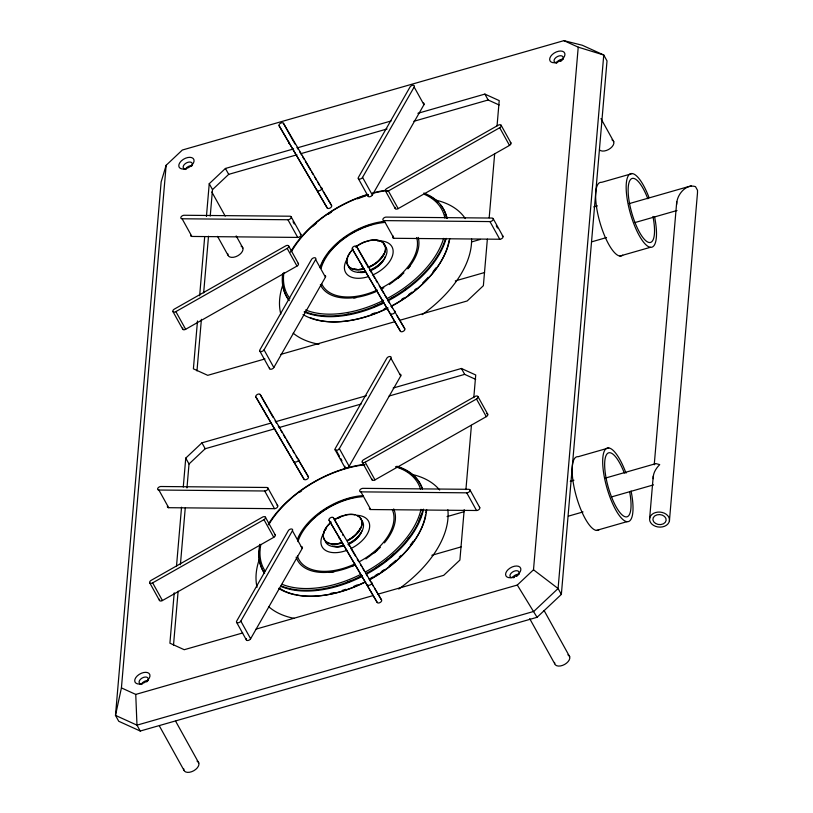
<?xml version="1.0" encoding="UTF-8"?>
<svg xmlns="http://www.w3.org/2000/svg" width="813" height="813" viewBox="0 0 813 813"><rect width="100%" height="100%" fill="white"/><g stroke="black" fill="none" stroke-linecap="round" stroke-linejoin="round"><path stroke-width="1.22" d="M653.235 478.694C652.859 473.268 656.02 468.308 659.719 464.619L655.939 463.603L605.421 478.074M676.721 204.327C676.467 195.232 685.796 183.453 695.491 186.634L697.513 190.293L697.493 192.915L669.424 520.848A9.98 7.52 4.9 0 1 653.561 525.391A9.98 7.52 4.9 0 1 655.613 512.525A9.98 7.52 4.9 0 1 669.424 520.848M140.243 731.039L136.98 725.155L115.487 715.379L121.422 687.9L166.147 165.283L182.346 150.019L563.897 40.65L582.26 45.243L603.754 55.01L607.016 60.904L561.356 594.405L537.058 617.301L140.243 731.039L118.749 721.273L115.487 715.379L161.147 181.878L166.147 165.283M174.216 592.829L169.907 643.195L184.236 649.709L242.701 632.951M176.482 566.387L181.543 507.21M183.271 487.068L185.75 458.105L201.939 442.841L271.379 422.943M197.488 320.972L193.392 368.828L207.722 375.332L264.977 358.929M199.642 295.79L204.703 236.613M206.431 216.471L209.236 183.728L225.425 168.464L293.645 148.911M173.494 645.309L178.128 591.163M180.395 564.72L185.242 508.064M186.97 487.922L189.012 463.989L185.75 458.105M196.98 370.931L201.4 319.316M203.657 292.873L208.514 236.207M210.232 216.065L212.498 189.622L209.236 183.728M464.203 509.71L459.894 560.076L443.695 575.34L377.913 594.191M465.92 489.568L471.418 425.351M473.796 397.648L475.727 374.986L461.398 368.472L393.187 388.025M487.363 239.113L483.369 285.709L467.18 300.962L400.179 320.17M489.192 217.711L494.69 153.494M497.058 125.791L499.212 100.609L484.883 94.095L417.892 113.302M121.422 687.9L135.751 694.414L517.302 585.045L533.501 569.781L578.226 47.164L563.897 40.65M649.648 518.328L653.256 476.083M676.741 201.705L654.231 464.762L654.78 463.918M264.042 349.854L315.647 259.51A2.49 1.463 -29 0 0 314.59 257.721A2.49 1.463 -29 0 0 311.521 259.469L259.916 349.814A2.49 1.463 -29 0 0 260.973 351.592A2.49 1.463 -29 0 0 264.042 349.854L273.839 367.517A2.49 1.463 -29 0 1 271.044 369.244A2.49 1.463 -29 0 1 269.52 367.933M362.557 177.376L414.163 87.032A2.49 1.463 -29 0 0 413.106 85.253A2.49 1.463 -29 0 0 410.037 86.991L358.431 177.336A2.49 1.463 -29 0 0 359.488 179.114A2.49 1.463 -29 0 0 362.557 177.376L372.354 195.039A2.49 1.463 -29 0 1 369.559 196.766A2.49 1.463 -29 0 1 368.035 195.455M273.839 367.517L325.434 277.172A2.49 1.463 -29 0 0 324.885 275.465M372.354 195.039L423.949 104.694A2.49 1.463 -29 0 0 423.4 102.987M240.821 621.102L292.426 530.757A2.49 1.463 -29 0 0 291.369 528.978A2.49 1.463 -29 0 0 288.3 530.716L236.705 621.061A2.49 1.463 -29 0 0 237.762 622.839A2.49 1.463 -29 0 0 240.821 621.102L250.617 638.774A2.49 1.463 -29 0 1 247.548 640.512A2.49 1.463 -29 0 1 246.491 638.733M339.336 448.624L390.941 358.279A2.49 1.463 -29 0 0 389.884 356.501A2.49 1.463 -29 0 0 386.815 358.238L335.22 448.583A2.49 1.463 -29 0 0 336.267 450.361A2.49 1.463 -29 0 0 339.336 448.624L349.133 466.296A2.49 1.463 -29 0 1 346.064 468.034A2.49 1.463 -29 0 1 345.007 466.256M250.617 638.774L302.223 548.419A2.49 1.463 -29 0 0 302.06 546.895M349.133 466.296L400.738 375.952L390.941 358.279M355.952 534.1L358.94 530.452A20.315 11.91 -29 0 0 360.189 528.196M212.498 189.622L228.697 174.358L296.908 154.805M189.012 463.989L205.211 448.735L274.642 428.827M403.929 272.853L397.913 278.473M380.443 547.23L374.427 552.84M401.012 275.79L389.366 284.54M377.527 550.157L365.88 558.917M172.945 311.582A2.49 1.463 -29 0 0 175.862 311.613L287.182 248.402A2.49 1.463 -29 0 0 288.605 245.922A2.49 1.463 -29 0 0 285.688 245.892L174.368 309.092A2.49 1.463 -29 0 0 172.945 311.582L182.742 329.255M385.474 190.923A2.49 1.463 -29 0 0 388.39 190.953L499.7 127.743A2.49 1.463 -29 0 0 501.123 125.253A2.49 1.463 -29 0 0 498.206 125.232L386.897 188.433A2.49 1.463 -29 0 0 385.474 190.923L395.26 208.595M182.854 328.005A2.49 1.463 -29 0 0 183.199 329.641A2.49 1.463 -29 0 0 185.659 329.275L296.979 266.075A2.49 1.463 -29 0 0 298.137 263.3M395.372 207.345A2.49 1.463 -29 0 0 395.718 208.982A2.49 1.463 -29 0 0 398.177 208.616L509.497 145.415A2.49 1.463 -29 0 0 510.259 142.458M149.734 582.83A2.49 1.463 -29 0 0 152.651 582.86L263.971 519.659A2.49 1.463 -29 0 0 265.394 517.17A2.49 1.463 -29 0 0 262.477 517.139L151.157 580.35A2.49 1.463 -29 0 0 149.734 582.83L159.531 600.502M362.252 462.17A2.49 1.463 -29 0 0 365.169 462.201L476.489 399A2.49 1.463 -29 0 0 477.912 396.51A2.49 1.463 -29 0 0 474.995 396.48L363.675 459.68A2.49 1.463 -29 0 0 362.252 462.17L372.049 479.843M159.633 599.252A2.49 1.463 -29 0 0 159.978 600.888A2.49 1.463 -29 0 0 162.448 600.533L273.757 537.322A2.49 1.463 -29 0 0 274.52 534.375M371.968 479.05A2.49 1.463 -29 0 0 374.966 479.873L486.286 416.663A2.49 1.463 -29 0 0 487.82 414.752A2.49 1.463 -29 0 0 486.54 413.644M352.771 566.031L354.631 565.076A54.552 31.992 -29 0 1 296.145 557.149M380.982 289.255L383.838 287.812M370.403 270.272L373.004 269.062A18.364 10.772 -29 0 0 383.228 260.221M370.606 270.638L373.208 269.438A18.364 10.772 -29 0 0 385.311 256.542M347.994 544.608L349.722 543.816A18.364 10.772 -29 0 0 361.826 530.919M364.112 242.315L367.151 241.248M340.505 516.458L346.562 514.67A21.067 12.358 -29 0 1 361.978 522.353A21.067 12.358 -29 0 1 347.71 540.411M340.627 516.682L346.684 514.893A21.067 12.358 -29 0 1 354.885 514.883M297.294 147.864L391.094 120.985M301.775 153.403L387.049 128.972M413.847 121.289L488.156 99.989L499.172 104.999M632.229 173.565L601.701 182.315A38.241 11.352 74 0 0 599.964 222.559A38.241 11.352 74 0 0 622.738 255.17M471.784 241.868L480.32 239.418M593.744 206.909L597.403 205.862M629.13 203.636L691.223 185.831M634.851 222.589L676.995 210.506M455.31 280.912L484.578 272.528M591.905 241.766L606.539 237.569M619.913 256.044L650.43 247.294M280.81 354.387L395.311 321.572M276.247 421.541L366.389 395.707M279.509 427.435L361.124 404.041M389.142 396.012L464.67 374.366L475.686 379.376M608.744 447.943L578.216 456.693A38.241 11.352 74 0 0 576.478 496.926A38.241 11.352 74 0 0 599.252 529.537M447.079 516.59L464.162 511.692M570.259 481.286L573.917 480.229M611.366 496.956L653.51 484.883M431.825 555.289L461.093 546.895M568.419 516.133L583.053 511.936M596.427 530.422L626.955 521.672M256.105 629.11L373.045 595.594M344.265 545.564L339.092 546.519A18.364 10.772 -29 0 1 334.509 546.204M344.468 545.94L339.295 546.895A18.364 10.772 -29 0 1 332.791 545.95M368.157 241.004L370.169 240.516A21.067 12.358 -29 0 1 383.045 256.115A21.077 12.358 -29 0 1 368.319 267.65M364.143 268.727L362.131 269.215A21.067 12.358 -29 0 1 347.405 264.428A21.067 12.358 -29 0 1 353.076 249.093M364.275 268.951L362.263 269.438A21.077 12.358 -29 0 1 348.086 256.176A21.067 12.358 -29 0 1 350.505 252.304M338.919 543.277L341.826 542.576M341.663 542.86L338.645 543.592A21.067 12.358 -29 0 1 323.686 538.196A21.067 12.358 -29 0 1 331.165 522.058M341.795 543.084L338.777 543.816A21.067 12.358 -29 0 1 324.052 539.029A21.067 12.358 -29 0 1 329.712 523.694M365.118 271.827L362.578 272.152A18.364 10.772 -29 0 1 360.189 272.152M365.332 272.203L362.781 272.518A18.364 10.772 -29 0 1 358.198 272.203M182.102 218.778L287.934 219.744A2.49 1.463 -29 0 0 290.993 218.006A2.49 1.463 -29 0 0 289.936 216.217L184.114 215.262A2.49 1.463 -29 0 0 181.045 217A2.49 1.463 -29 0 0 182.102 218.778L191.898 236.451L297.721 237.416A2.49 1.463 -29 0 0 300.637 235.902A2.49 1.463 -29 0 0 300.231 233.961M384.132 220.618L489.965 221.583A2.49 1.463 -29 0 0 493.034 219.835A2.49 1.463 -29 0 0 491.977 218.057L386.145 217.101A2.49 1.463 -29 0 0 383.075 218.839A2.49 1.463 -29 0 0 384.132 220.618L393.929 238.29L499.761 239.246A2.49 1.463 -29 0 0 502.678 237.742A2.49 1.463 -29 0 0 502.271 235.79M158.881 490.036L264.713 490.991A2.49 1.463 -29 0 0 267.782 489.253A2.49 1.463 -29 0 0 266.725 487.475L160.893 486.509A2.49 1.463 -29 0 0 157.824 488.247A2.49 1.463 -29 0 0 158.881 490.036L168.677 507.698L274.509 508.664A2.49 1.463 -29 0 0 277.426 507.149A2.49 1.463 -29 0 0 277.02 505.208M360.921 491.865L466.743 492.83A2.49 1.463 -29 0 0 469.812 491.093A2.49 1.463 -29 0 0 468.755 489.314L362.933 488.349A2.49 1.463 -29 0 0 359.864 490.087A2.49 1.463 -29 0 0 360.921 491.865L370.718 509.538L476.54 510.503A2.49 1.463 -29 0 0 479.274 509.212A2.49 1.463 -29 0 0 479.446 507.221M578.226 47.164L603.754 55.01L558.084 588.521L561.356 594.405M533.501 569.781L558.084 588.521L533.795 611.417L136.98 725.155L135.751 694.414M517.302 585.045L537.058 617.301M283.432 123.281L331.572 205.506A2.49 1.463 -29 0 1 330.149 207.996A2.49 1.463 -29 0 1 327.233 207.976L279.103 125.741A2.49 1.463 -29 0 1 280.515 123.251A2.49 1.463 -29 0 1 283.432 123.281L292.619 139.846M356.633 246.532L404.772 328.767A2.49 1.463 -29 0 1 403.35 331.257A2.49 1.463 -29 0 1 400.433 331.237L352.303 249.002A2.49 1.463 -29 0 1 353.716 246.512A2.49 1.463 -29 0 1 356.633 246.532L365.82 263.097M293.869 142.021L295.149 144.175M297.06 147.407L298.341 149.551M299.621 151.706L301.542 154.937M302.812 157.092L304.092 159.236M305.373 161.391L310.485 169.998M311.765 172.153L313.035 174.307M314.956 177.529L316.237 179.683M317.517 181.838L319.428 185.069M320.708 187.214L321.989 189.368M323.269 191.522L331.572 205.506M367.07 265.282L368.35 267.436M369.62 269.581L371.541 272.812M373.462 276.044L374.742 278.198M376.013 280.343L377.293 282.497M379.214 285.729L380.494 287.883M381.764 290.028L383.685 293.259M384.966 295.414L386.236 297.568M387.516 299.712L389.437 302.944M391.358 306.176L392.628 308.32M397.1 315.861L404.772 328.767M279.103 125.741L327.233 207.976M352.303 249.002L400.433 331.237M260.221 394.529L308.351 476.764A2.49 1.463 -29 0 1 306.938 479.253A2.49 1.463 -29 0 1 304.021 479.223L255.882 396.988A2.49 1.463 -29 0 1 257.304 394.498A2.49 1.463 -29 0 1 260.221 394.529L267.568 407.78M333.421 517.79L381.551 600.024A2.49 1.463 -29 0 1 380.138 602.504A2.49 1.463 -29 0 1 377.222 602.484L329.082 520.249A2.49 1.463 -29 0 1 330.505 517.759A2.49 1.463 -29 0 1 333.421 517.79L341.379 532.139M273.209 417.577L268.788 409.986M275.129 420.809L276.4 422.953M278.32 426.185L279.601 428.339M280.871 430.494L282.152 432.638M283.432 434.792L285.353 438.024M286.623 440.179L291.105 447.709M293.015 450.93L294.296 453.085M296.217 456.317L297.487 458.471M298.767 460.615L308.351 476.764M348.33 544.06L349.6 546.214M350.881 548.369L355.352 555.899M357.273 559.131L358.553 561.285M360.464 564.507L361.744 566.661M363.025 568.815L364.305 570.97M366.216 574.191L367.496 576.346M368.777 578.5L370.687 581.722M371.968 583.876L373.248 586.031M374.529 588.185L381.551 600.024M255.882 396.988L304.021 479.223M329.082 520.249L377.222 602.484M600.97 118.617L613.764 141.706M484.883 94.095L488.156 99.989M501.123 125.253L510.92 142.925M499.7 127.743L509.497 145.415M493.135 218.585L502.932 236.258M496.255 225.79L497.485 227.996M489.965 221.583L499.761 239.246M414.163 87.032L423.949 104.694M388.39 190.953L398.177 208.616M358.33 178.586L368.116 196.258M477.912 396.51L487.709 414.173M461.398 368.472L464.67 374.366M476.489 399L486.286 416.663M544.09 610.522L569.679 656.701M469.924 489.843L479.711 507.505M466.743 492.83L476.54 510.503M529.71 618.663L554.7 663.743M315.647 259.51L325.434 277.172M291.105 216.756L300.901 234.418M293.005 221.746L294.225 223.951M287.934 219.744L297.721 237.416M288.605 245.922L298.401 263.585M287.182 248.402L296.979 266.075M225.425 168.464L228.697 174.358M365.169 462.201L374.966 479.873M211.807 191.939L225.221 216.126M236.187 235.912L242.894 248.006M217.549 236.359L227.904 255.048M335.83 449.691L339.499 456.317M340.728 458.522L341.948 460.737M335.108 449.833L344.905 467.505M259.814 351.064L269.611 368.736M175.862 311.613L185.659 329.275M292.426 530.757L302.223 548.419M267.884 488.003L277.68 505.676M264.713 490.991L274.509 508.664M265.394 517.17L275.18 534.832M263.971 519.659L273.757 537.322M201.939 442.841L205.211 448.735M236.593 622.311L246.39 639.983M152.651 582.86L162.448 600.533M175.649 721.222L198.809 763M159.45 726.07L183.829 770.043M447.851 509.751A104.45 61.239 -29 0 1 398.736 589.029M294.286 618.388A104.45 61.239 -29 0 1 268.747 606.732M257.05 587.25A104.45 61.239 -29 0 1 259.438 558.998M412.201 474.467A104.45 61.239 -29 0 1 439.65 490.036M426.083 510.534A87.733 51.443 -29 0 1 425.87 512.79M425.534 515.086A87.733 51.443 -29 0 1 369.996 579.578M365.576 581.915A87.733 51.443 -29 0 1 296.064 594.811M294.967 594.577A87.733 51.443 -29 0 1 285.749 591.59M284.692 591.112A87.733 51.443 -29 0 1 279.784 588.419M392.293 509.639A52.977 31.067 -29 0 1 359.133 561.803M354.895 563.927A52.977 31.067 -29 0 1 297.426 556.001M297.934 541.621A52.977 31.067 -29 0 1 362.568 496.702M357.395 515.31A26.514 15.549 -29 0 1 369.478 528.155A26.514 15.549 -29 0 1 351.694 548.175M346.978 550.279A26.514 15.549 -29 0 1 324.631 549.751A26.514 15.549 -29 0 1 324.123 532.535M393.695 508.908A54.552 31.992 -29 0 1 384.407 542.881M297.507 539.07A54.552 31.992 -29 0 1 363.086 495.595M395.464 466.743A88.17 51.697 -29 0 1 420.545 489.091M421.022 509.324A88.17 51.697 -29 0 1 365.677 571.793M360.118 574.7A88.17 51.697 -29 0 1 282.091 584.313M265.038 570.909A88.17 51.697 -29 0 1 260.831 544.507M268.656 524.822A88.17 51.697 -29 0 1 364.996 464.741M396.825 466.245A89.826 52.672 -29 0 1 422.374 489.009M422.862 509.619A89.826 52.672 -29 0 1 366.196 573.409M362.049 575.594A89.826 52.672 -29 0 1 281.318 586.01M264.621 573.338A89.826 52.672 -29 0 1 259.926 544.263M268.3 524.294A89.826 52.672 -29 0 1 345.383 468.42M346.562 468.085A89.826 52.672 -29 0 1 363.289 464.518M402.974 469.071A89.826 52.672 -29 0 1 422.404 488.613M423.522 509.162A89.826 52.672 -29 0 1 366.602 574.151M362.456 576.336A89.826 52.672 -29 0 1 280.637 586.295M264.357 573.094A89.826 52.672 -29 0 1 259.51 549.74M259.855 547.383A89.826 52.672 -29 0 1 260.333 545.005M299.53 492.383A89.826 52.672 -29 0 1 301.582 490.889M398.421 467.353A89.826 52.672 -29 0 1 401.866 468.603M421.104 515.066A88.78 52.062 -29 0 1 419.102 520.472M409.274 537.363A88.78 52.062 -29 0 1 407.791 539.304M394.041 553.999A88.78 52.062 -29 0 1 390.362 557.21M388.472 558.775A88.78 52.062 -29 0 1 384.579 561.824M381.561 564.039A88.78 52.062 -29 0 1 375.311 568.277M362.12 575.817A88.78 52.062 -29 0 1 358.716 577.494M350.657 581.041A88.78 52.062 -29 0 1 347.181 582.393M426.632 509.507A88.78 52.062 -29 0 1 369.874 579.374M365.403 581.742A88.78 52.062 -29 0 1 278.595 588.327M413.156 541.234A87.733 51.443 -29 0 1 410.301 545.086M401.155 555.37A87.733 51.443 -29 0 1 399.315 557.179M395.809 560.411A87.733 51.443 -29 0 1 389.295 565.848M384.366 569.537A87.733 51.443 -29 0 1 381.307 571.661M378.197 573.714A87.733 51.443 -29 0 1 375.017 575.695M372.862 576.976A87.733 51.443 -29 0 1 370.687 578.226M357.263 584.893A87.733 51.443 -29 0 1 353.838 586.325M345.789 589.303A87.733 51.443 -29 0 1 342.324 590.411M334.295 592.586A87.733 51.443 -29 0 1 330.881 593.338M334.031 571.813A54.308 31.849 -29 0 1 329.001 572.454M298.788 537.423A54.308 31.849 -29 0 1 300.322 534.415M306.552 525.462A54.308 31.849 -29 0 1 315.373 516.621M318.117 514.375A54.308 31.849 -29 0 1 331.298 505.808M332.375 505.239A54.308 31.849 -29 0 1 340.078 501.692M341.186 501.255A54.308 31.849 -29 0 1 346.795 499.294M347.903 498.958A54.308 31.849 -29 0 1 353.482 497.526M357.09 515.605A21.067 12.358 -29 0 1 347.832 540.635M334.783 519.72A21.067 12.358 -29 0 1 336.673 518.592M337.649 518.064A21.067 12.358 -29 0 1 340.637 516.692M355.281 534.822A20.315 11.91 -29 0 1 347.629 540.239M336.084 543.653A20.315 11.91 -29 0 1 333.432 543.653M325.241 530.513A20.315 11.91 -29 0 1 326.491 528.267M337.802 518.47A20.315 11.91 -29 0 1 340.688 517.149M360.342 519.111A21.128 12.388 -29 0 1 349.184 543.155M343.137 545.604A21.128 12.388 -29 0 1 325.332 541.539M360.881 532.556A18.364 10.772 -29 0 1 349.519 543.44M334.661 519.497A21.067 12.358 -29 0 1 340.505 516.468M370.718 509.538A2.49 1.463 -29 0 1 369.468 508.216M399.681 374.163A2.49 1.463 -29 0 1 400.738 375.952M168.677 507.698A2.49 1.463 -29 0 1 167.62 505.92M338.879 537.921A2.49 1.463 -29 0 1 338.797 537.129M342.547 534.995A2.49 1.463 -29 0 1 343.208 535.452M371.765 582.352A2.49 1.463 -29 0 1 370.342 584.842A2.49 1.463 -29 0 1 367.425 584.811M301.166 546.641A2.49 1.463 -29 0 1 301.664 546.712M265.678 414.66A2.49 1.463 -29 0 1 265.556 414.295M298.564 459.091A2.49 1.463 -29 0 1 297.141 461.581A2.49 1.463 -29 0 1 294.225 461.55M141.259 684.495A4.99 2.927 -29 0 1 148.139 680.583M142.194 684.028A4.99 2.927 -29 0 1 139.623 680.349A4.99 2.927 -29 0 1 146.513 677.107A4.99 2.927 -29 0 1 146.696 681.914M512.657 577.271A4.99 2.927 -29 0 1 519.019 574.283M511.997 577.718A4.99 2.927 -29 0 1 511.194 573.135A4.99 2.927 -29 0 1 518.216 571.122A4.99 2.927 -29 0 1 516.57 576.407M514.243 577.494A4.99 2.927 -29 0 1 513.074 577.728M185.344 169.5A4.99 2.927 -29 0 1 192.224 165.588M186.279 169.033A4.99 2.927 -29 0 1 183.525 165.659A4.99 2.927 -29 0 1 189.917 162.021A4.99 2.927 -29 0 1 191.563 166.035M556.214 63.19A4.99 2.927 -29 0 1 563.094 59.288M557.149 62.733A4.99 2.927 -29 0 1 554.781 58.739A4.99 2.927 -29 0 1 562.037 55.995A4.99 2.927 -29 0 1 560.655 61.412M611.996 139.826A8.313 4.878 -29 0 1 610.543 148.21A8.313 4.878 -29 0 1 599.425 149.846M567.921 654.821A8.313 4.878 -29 0 1 564.679 664.414A8.313 4.878 -29 0 1 554.557 662.412M241.126 246.136A8.313 4.878 -29 0 1 237.884 255.719A8.313 4.878 -29 0 1 227.772 253.717M654.546 216.685A38.241 11.352 74 0 1 643.805 242.467A38.241 11.352 74 0 1 626.417 182.275A38.241 11.352 74 0 1 649.059 197.661M652.951 216.461A33.252 9.868 74 0 1 643.398 238.189A33.252 9.868 74 0 1 628.347 186.075A33.252 9.868 74 0 1 647.839 198.768M393.929 238.29A2.49 1.463 -29 0 1 393.207 236.055M191.898 236.451A2.49 1.463 -29 0 1 190.649 235.13M362.09 266.664A2.49 1.463 -29 0 1 362.202 265.414M366.165 263.92A2.49 1.463 -29 0 1 366.429 264.205M394.976 311.105A2.49 1.463 -29 0 1 393.553 313.584A2.49 1.463 -29 0 1 390.647 313.564M288.889 143.413A2.49 1.463 -29 0 1 289.001 142.163M292.965 140.659A2.49 1.463 -29 0 1 293.229 140.944M321.775 187.844A2.49 1.463 -29 0 1 320.352 190.333A2.49 1.463 -29 0 1 317.446 190.303M631.071 491.052A38.241 11.352 74 0 1 620.156 516.631A38.241 11.352 74 0 1 603.002 456.134A38.241 11.352 74 0 1 626 473.186M629.689 492.017A33.252 9.868 74 0 1 619.587 512.149A33.252 9.868 74 0 1 604.892 460.188A33.252 9.868 74 0 1 624.354 473.136M471.57 238.788A104.45 61.239 -29 0 1 422.221 314.651M318.981 344.234A104.45 61.239 -29 0 1 293.188 333.178M280.831 314.072A104.45 61.239 -29 0 1 282.924 284.621M435.687 200.1A104.45 61.239 -29 0 1 465.3 218.565M449.01 240.719A87.733 51.443 -29 0 1 391.277 306.389M387.943 308.097A87.733 51.443 -29 0 1 310.302 317.67M416.642 237.559A52.977 31.067 -29 0 1 381.571 287.975M377.303 290.048A52.977 31.067 -29 0 1 321.765 283.93M321.084 268.392A52.977 31.067 -29 0 1 384.854 222.427M377.425 240.943A26.514 15.549 -29 0 1 393.014 253.432A26.514 15.549 -29 0 1 372.364 275.14M367.598 276.867A26.514 15.549 -29 0 1 347.608 258.168M418.207 237.396A54.552 31.992 -29 0 1 407.892 268.514M376.947 291.227A54.552 31.992 -29 0 1 320.363 284.662M319.936 267.68A54.552 31.992 -29 0 1 384.092 221.431M424.579 194.419A88.17 51.697 -29 0 1 444.924 218.158M443.624 238.361A88.17 51.697 -29 0 1 386.947 298.615M383.594 300.322A88.17 51.697 -29 0 1 305.576 309.946M289.865 298.432A88.17 51.697 -29 0 1 283.92 272.457M291.521 251.532A88.17 51.697 -29 0 1 368.462 194.51M373.076 193.24A88.17 51.697 -29 0 1 387.252 190.516M423.817 193.047A89.826 52.672 -29 0 1 446.774 218.138M445.443 238.717A89.826 52.672 -29 0 1 387.608 300.149M383.431 302.263A89.826 52.672 -29 0 1 304.804 311.643M288.808 299.916A89.826 52.672 -29 0 1 282.741 273.453M290.485 252.132A89.826 52.672 -29 0 1 367.7 194.398M372.395 193.057A89.826 52.672 -29 0 1 385.514 190.323M440.616 205.018A89.826 52.672 -29 0 1 446.916 217.691M446.154 238.382A89.826 52.672 -29 0 1 388.025 300.881M383.838 303.005A89.826 52.672 -29 0 1 304.123 311.918M289.215 300.658A89.826 52.672 -29 0 1 283.391 287.731M283.168 286.532A89.826 52.672 -29 0 1 282.68 280.282M282.873 276.532A89.826 52.672 -29 0 1 283.158 274.194M312.436 226.675A89.826 52.672 -29 0 1 316.155 223.433M328.198 214.337A89.826 52.672 -29 0 1 331.389 212.234M357.496 198.85A89.826 52.672 -29 0 1 365.748 195.882M428.583 195.679A89.826 52.672 -29 0 1 438.166 202.366M407.069 288.198A88.78 52.062 -29 0 1 404.02 290.393M393.401 297.202A88.78 52.062 -29 0 1 391.195 298.462M383.34 302.568A88.78 52.062 -29 0 1 379.915 304.184M377.608 305.21A88.78 52.062 -29 0 1 374.143 306.664M348.625 314.204A88.78 52.062 -29 0 1 346.135 314.631M449.741 238.575A88.78 52.062 -29 0 1 391.134 306.206M387.76 307.934A88.78 52.062 -29 0 1 303.025 314.54M445.107 214.337A88.78 52.062 -29 0 1 447.343 218.443M435.951 267.823A87.733 51.443 -29 0 1 433.024 271.664M428.177 277.314A87.733 51.443 -29 0 1 422.801 282.802M416.561 288.402A87.733 51.443 -29 0 1 414.691 289.956M411.815 292.223A87.733 51.443 -29 0 1 408.858 294.438M403.766 297.985A87.733 51.443 -29 0 1 401.683 299.347M386.409 307.903A87.733 51.443 -29 0 1 384.153 308.981M375.037 312.853A87.733 51.443 -29 0 1 371.582 314.133M410.25 265.892A54.308 31.849 -29 0 1 407.923 268.839M356.246 297.639A54.308 31.849 -29 0 1 353.726 297.954M320.81 266.634A54.308 31.849 -29 0 1 322.273 263.046M322.751 262.05A54.308 31.849 -29 0 1 325.617 257.03M328.452 253.056A54.308 31.849 -29 0 1 337.964 243.016M339.763 241.491A54.308 31.849 -29 0 1 347.466 235.79M350.535 233.849A54.308 31.849 -29 0 1 355.86 230.862M358.035 229.774A54.308 31.849 -29 0 1 362.446 227.782M363.563 227.325A54.308 31.849 -29 0 1 371.389 224.581M381.714 222.295A54.308 31.849 -29 0 1 384.224 221.969M351.114 251.542A21.067 12.358 -29 0 1 352.466 250.048M356.47 246.583A21.067 12.358 -29 0 1 364.122 242.315M383.675 253.829A20.315 11.91 -29 0 1 382.425 256.075L378.767 260.434A20.315 11.91 -29 0 1 373.868 264.276M372.974 264.835A20.315 11.91 -29 0 1 368.228 267.192M362.385 268.92A20.315 11.91 -29 0 1 359.57 269.276M356.917 269.276A20.315 11.91 -29 0 1 354.498 268.93M369.691 270.14A21.118 12.388 -29 0 0 382.72 260.902A21.128 12.388 -29 0 0 383.827 244.733M365.626 271.491A21.118 12.388 -29 0 1 348.279 265.262M369.214 266.989A21.067 12.358 -29 0 0 385.474 248.676A21.067 12.358 -29 0 0 370.057 240.302L363.99 242.081A21.067 12.358 -29 0 0 355.474 247.01M197.041 761.131A8.313 4.878 -29 0 1 193.809 770.714A8.313 4.878 -29 0 1 183.687 768.712M139.917 684.007A8.313 4.878 -29 0 0 149.836 674.658A8.313 4.878 -29 0 0 137.285 675.877A8.313 4.878 -29 0 0 139.917 684.007M510.798 577.697A8.313 4.878 -29 0 0 520.716 568.358A8.313 4.878 -29 0 0 508.155 569.567A8.313 4.878 -29 0 0 510.798 577.697M184.002 169.013A8.313 4.878 -29 0 0 193.921 159.663A8.313 4.878 -29 0 0 181.36 160.883A8.313 4.878 -29 0 0 184.002 169.013M554.873 62.703A8.313 4.878 -29 0 0 564.791 53.353A8.313 4.878 -29 0 0 552.23 54.573A8.313 4.878 -29 0 0 554.873 62.703M655.552 523.46A6.646 5.01 4.9 0 0 666.121 520.432A6.646 5.01 4.9 0 0 656.924 514.873A6.646 5.01 4.9 0 0 655.552 523.46"/></g></svg>
